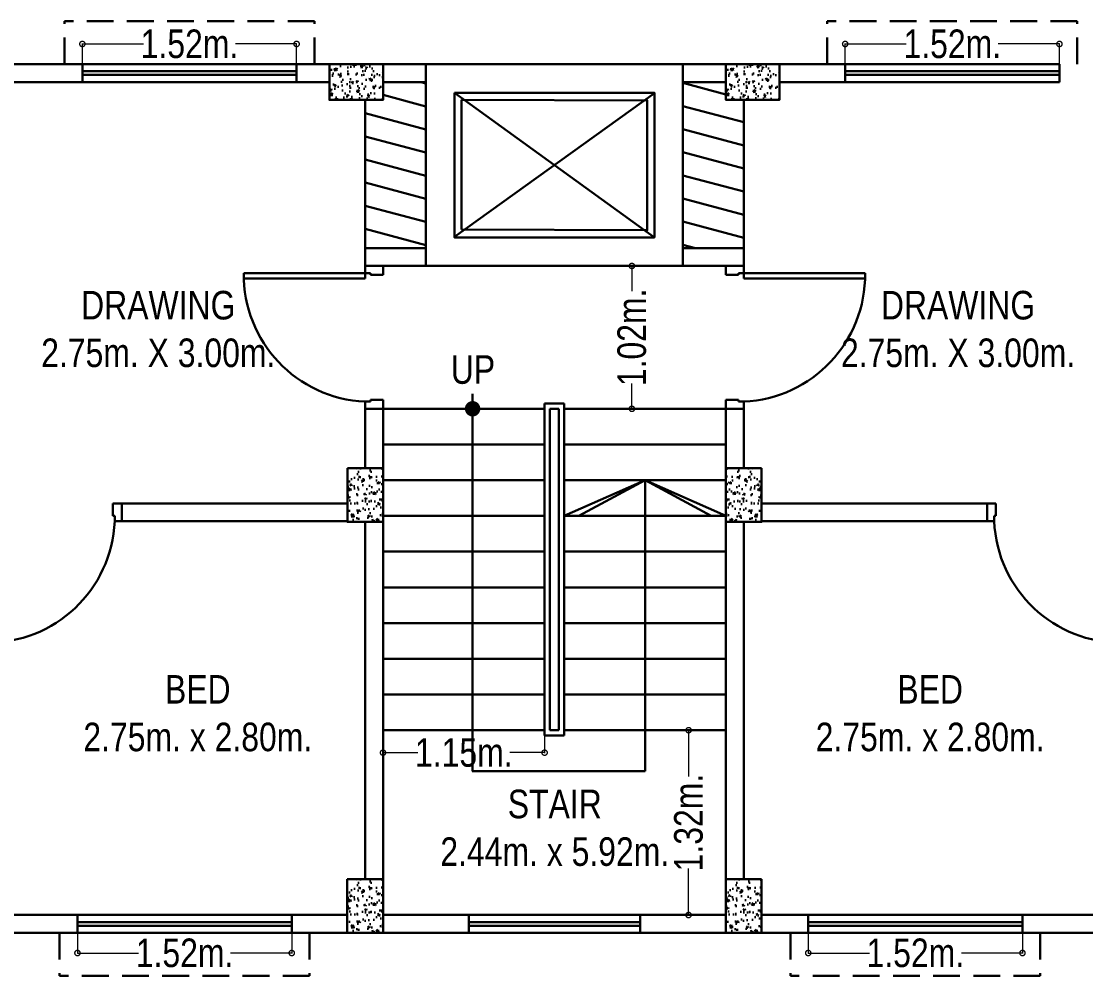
# Model space of a CAD drawing. Header units: inches. Extents: x -3410734 to 406749, y -209950 to -6742.
# Drawn here: x -3407561.7 to -3407263.6, y -79763.7 to -79496.5 of the extents above; entities that cross this region are included whole.
import ezdxf

# ---------------------------------------------------------------- set-up
doc = ezdxf.new("R2010")
doc.units = ezdxf.units.IN
doc.header["$LTSCALE"] = 30
doc.header["$MEASUREMENT"] = 0
doc.header["$PDMODE"] = 3
doc.linetypes.add('HIDDEN', pattern=[0.375, 0.25, -0.125])
doc.layers.get('Defpoints').update_dxf_attribs({"lineweight": 30})
for name, color, linetype, lineweight in [('A-GLASS', 140, 'Continuous', 30), ('CAR', 190, 'Continuous', 30), ('column', 1, 'Continuous', 30), ('DIM', 136, 'Continuous', 30), ('DOOR', 30, 'Continuous', 30), ('hash', 251, 'Continuous', 30), ('LINE', 243, 'Continuous', 30), ('railing', 220, 'HIDDEN', 30), ('stair', 230, 'Continuous', 30), ('TEXT', 7, 'Continuous', 30), ('WALL', 7, 'Continuous', 30), ('WINDOW', 5, 'Continuous', 30)]:
    doc.layers.add(name, color=color, linetype=linetype, lineweight=lineweight)
doc.styles.add('style H', font='arial.ttf', dxfattribs={"width": 0.8, "height": 8})
doc.styles.add('styleM', font='arial.ttf', dxfattribs={"width": 0.8, "height": 8})
doc.styles.add('styleSH', font='arial.ttf', dxfattribs={"width": 0.8})
doc.dimstyles.new('Copy(3) of DIT-3', dxfattribs={"dimtxt": 8, "dimasz": 3, "dimexe": 0.18, "dimexo": 0.0625, "dimgap": 0.09, "dimtad": 0, "dimtoh": 1, "dimlfac": 0.0254, "dimzin": 0, "dimdsep": 46, "dimtxsty": 'style H', "dimblk": 'DOTSMALL', "dimcen": 3, "dimclrd": 36, "dimclre": 32, "dimclrt": 26, "dimadec": 0, "dimazin": 0, "dimtfac": 1, "dimtix": 1, "dimtofl": 0, "dimtmove": 0, "dimatfit": 3, "dimldrblk": 'DOTSMALL', "dimfxl": 0.18, "dimtolj": 1, "dimtzin": 0, "dimlwd": 15, "dimlwe": 15, "dimarcsym": 0})
doc.dimstyles.new('Copy(4) of DIT-3', dxfattribs={"dimtxt": 8, "dimasz": 3, "dimexe": 0.18, "dimexo": 0.0625, "dimgap": 0.09, "dimtad": 0, "dimtoh": 1, "dimlfac": 0.0254, "dimzin": 0, "dimdsep": 46, "dimtxsty": 'style H', "dimblk": 'DOTSMALL', "dimcen": 3, "dimclrd": 36, "dimclre": 32, "dimclrt": 26, "dimadec": 0, "dimazin": 0, "dimtfac": 1, "dimtix": 1, "dimtofl": 0, "dimtmove": 0, "dimatfit": 3, "dimldrblk": 'DOTSMALL', "dimfxl": 1, "dimtolj": 1, "dimtzin": 0, "dimlwd": 15, "dimlwe": 15, "dimarcsym": 0})
doc.dimstyles.new('DIT-3', dxfattribs={"dimtxt": 8, "dimasz": 3, "dimexe": 0.18, "dimexo": 0.0625, "dimgap": 0.09, "dimtad": 0, "dimtoh": 1, "dimlfac": 0.0254, "dimzin": 0, "dimdsep": 46, "dimtxsty": 'style H', "dimblk": 'DOTSMALL', "dimcen": 3, "dimclrd": 36, "dimclre": 32, "dimclrt": 26, "dimadec": 0, "dimazin": 0, "dimtfac": 1, "dimtix": 1, "dimtofl": 0, "dimtmove": 0, "dimatfit": 3, "dimldrblk": 'DOTSMALL', "dimfxl": 1, "dimtolj": 1, "dimtzin": 0, "dimlwd": 15, "dimlwe": 15, "dimarcsym": 0})

# ---------------------------------------------------------------- blocks, each defined once
blk = doc.blocks.new('_DotSmall')
at = {"layer": 'DIM', "color": 0, "const_width": 0.5}
blk.add_lwpolyline([(-0.0625, 0, 1), (0.0625, 0, 1)], format="xyb", close=True, dxfattribs=at)
blk = doc.blocks.new('*D103')
at = {"layer": 'Defpoints', "color": 0, "transparency": 16777216}
for p in [(-3407460.41, -79695), (-3407415.16, -79696.5), (-3407460.41, -79701.29)]:
    blk.add_point(p, dxfattribs=at)
at = {"layer": 'WALL', "color": 32, "lineweight": 15, "transparency": 16777216}
for p, q in [((-3407460.41, -79695.06), (-3407460.41, -79701.47)), ((-3407415.16, -79696.56), (-3407415.16, -79701.47))]:
    blk.add_line(p, q, dxfattribs=at)
at = {"layer": 'WALL', "color": 36, "lineweight": 15, "transparency": 16777216}
for p, q in [((-3407460.41, -79701.29), (-3407450.66, -79701.29)), ((-3407415.16, -79701.29), (-3407424.9, -79701.29))]:
    blk.add_line(p, q, dxfattribs=at)
at = {"layer": 'WALL', "color": 36, "lineweight": 15, "transparency": 16777216, "xscale": 3, "yscale": 3, "zscale": 3, "rotation": 180}
blk.add_blockref('_DotSmall', (-3407460.41, -79701.29), dxfattribs=at)
at = {"layer": 'WALL', "color": 36, "lineweight": 15, "transparency": 16777216, "xscale": 3, "yscale": 3, "zscale": 3}
blk.add_blockref('_DotSmall', (-3407415.16, -79701.29), dxfattribs=at)
at = {"layer": 'WALL', "color": 26, "transparency": 16777216, "insert": (-3407437.78, -79701.29), "char_height": 8, "attachment_point": 5, "style": 'style H'}
blk.add_mtext('\\A1;1.15m.', dxfattribs=at)
blk = doc.blocks.new('*D12')
at = {"layer": 'Defpoints', "color": 0, "transparency": 16777216}
for p in [(-3407374.84, -79695), (-3407364.41, -79695), (-3407368.65, -79746.75)]:
    blk.add_point(p, dxfattribs=at)
at = {"layer": 'WALL', "color": 32, "lineweight": 15, "transparency": 16777216}
for p, q in [((-3407364.47, -79695), (-3407375.02, -79695)), ((-3407368.71, -79746.75), (-3407375.02, -79746.75))]:
    blk.add_line(p, q, dxfattribs=at)
at = {"layer": 'WALL', "color": 36, "lineweight": 15, "transparency": 16777216}
for p, q in [((-3407374.84, -79695), (-3407374.84, -79707.99)), ((-3407374.84, -79746.75), (-3407374.84, -79733.75))]:
    blk.add_line(p, q, dxfattribs=at)
at = {"layer": 'WALL', "color": 36, "lineweight": 15, "transparency": 16777216, "xscale": 3, "yscale": 3, "zscale": 3}
for p, rotation in [((-3407374.84, -79695), 90), ((-3407374.84, -79746.75), 270)]:
    blk.add_blockref('_DotSmall', p, dxfattribs=dict(at, rotation=rotation))
at = {"layer": 'WALL', "color": 26, "transparency": 16777216, "insert": (-3407374.84, -79720.87), "char_height": 8, "attachment_point": 5, "rotation": 90, "style": 'style H'}
blk.add_mtext('\\A1;1.32m.', dxfattribs=at)
blk = doc.blocks.new('d40')
at = {"layer": 'DOOR'}
for p, q in [((-4869.05, 6684.72), (-4874.05, 6684.72)), ((-4874.05, 6684.72), (-4874.05, 6682.22)), ((-4869.05, 6684.72), (-4869.05, 6682.72)), ((-4870.55, 6682.22), (-4874.05, 6682.22)), ((-4869.05, 6682.72), (-4870.55, 6682.72)), ((-4870.55, 6682.72), (-4870.55, 6682.22)), ((-4869.05, 6648.22), (-4835.07, 6648.22)), ((-4869.05, 6646.72), (-4869.05, 6648.22)), ((-4874.05, 6644.72), (-4874.05, 6647.22)), ((-4870.55, 6647.22), (-4874.05, 6647.22)), ((-4869.05, 6644.72), (-4874.05, 6644.72)), ((-4870.55, 6646.72), (-4870.55, 6647.22)), ((-4869.05, 6646.72), (-4870.55, 6646.72)), ((-4869.05, 6646.72), (-4835.06, 6646.72)), ((-4869.05, 6644.72), (-4869.05, 6646.72))]:
    blk.add_line(p, q, dxfattribs=at)
blk.add_arc((-4870.61, 6647.19), 35.56, 359.2366, 87.4843, dxfattribs=at)
at = {"layer": 'WALL'}
blk.add_line((-4869.05, 6684.72), (-4874.05, 6684.72), dxfattribs=at)
blk = doc.blocks.new('*D86')
at = {"layer": 'Defpoints', "color": 0, "transparency": 16777216}
for p in [(-3407544.61, -79502.85), (-3407544.61, -79508.5), (-3407484.61, -79508.5)]:
    blk.add_point(p, dxfattribs=at)
at = {"layer": 'WALL', "color": 32, "lineweight": 15, "transparency": 16777216}
for p, q in [((-3407544.61, -79508.43), (-3407544.61, -79502.67)), ((-3407484.61, -79508.43), (-3407484.61, -79502.67))]:
    blk.add_line(p, q, dxfattribs=at)
at = {"layer": 'WALL', "color": 36, "lineweight": 15, "transparency": 16777216}
for p, q in [((-3407544.61, -79502.85), (-3407527.49, -79502.85)), ((-3407484.61, -79502.85), (-3407501.73, -79502.85))]:
    blk.add_line(p, q, dxfattribs=at)
at = {"layer": 'WALL', "color": 36, "lineweight": 15, "transparency": 16777216, "xscale": 3, "yscale": 3, "zscale": 3, "rotation": 180}
blk.add_blockref('_DotSmall', (-3407544.61, -79502.85), dxfattribs=at)
at = {"layer": 'WALL', "color": 36, "lineweight": 15, "transparency": 16777216, "xscale": 3, "yscale": 3, "zscale": 3}
blk.add_blockref('_DotSmall', (-3407484.61, -79502.85), dxfattribs=at)
at = {"layer": 'WALL', "color": 26, "transparency": 16777216, "insert": (-3407514.61, -79502.85), "char_height": 8, "attachment_point": 5, "style": 'style H'}
blk.add_mtext('\\A1;1.52m.', dxfattribs=at)
blk = doc.blocks.new('*D87')
at = {"layer": 'Defpoints', "color": 0, "transparency": 16777216}
for p in [(-3407330.99, -79502.85), (-3407330.99, -79508.5), (-3407270.99, -79508.5)]:
    blk.add_point(p, dxfattribs=at)
at = {"layer": 'WALL', "color": 32, "lineweight": 15, "transparency": 16777216}
for p, q in [((-3407330.99, -79508.43), (-3407330.99, -79502.67)), ((-3407270.99, -79508.43), (-3407270.99, -79502.67))]:
    blk.add_line(p, q, dxfattribs=at)
at = {"layer": 'WALL', "color": 36, "lineweight": 15, "transparency": 16777216}
for p, q in [((-3407330.99, -79502.85), (-3407313.87, -79502.85)), ((-3407270.99, -79502.85), (-3407288.11, -79502.85))]:
    blk.add_line(p, q, dxfattribs=at)
at = {"layer": 'WALL', "color": 36, "lineweight": 15, "transparency": 16777216, "xscale": 3, "yscale": 3, "zscale": 3, "rotation": 180}
blk.add_blockref('_DotSmall', (-3407330.99, -79502.85), dxfattribs=at)
at = {"layer": 'WALL', "color": 36, "lineweight": 15, "transparency": 16777216, "xscale": 3, "yscale": 3, "zscale": 3}
blk.add_blockref('_DotSmall', (-3407270.99, -79502.85), dxfattribs=at)
at = {"layer": 'WALL', "color": 26, "transparency": 16777216, "insert": (-3407300.99, -79502.85), "char_height": 8, "attachment_point": 5, "style": 'style H'}
blk.add_mtext('\\A1;1.52m.', dxfattribs=at)
blk = doc.blocks.new('*D90')
at = {"layer": 'Defpoints', "color": 0, "transparency": 16777216}
for p in [(-3407341.34, -79751.75), (-3407281.34, -79751.75), (-3407341.34, -79757.39)]:
    blk.add_point(p, dxfattribs=at)
at = {"layer": 'WALL', "color": 32, "lineweight": 15, "transparency": 16777216}
for p, q in [((-3407341.34, -79751.81), (-3407341.34, -79757.57)), ((-3407281.34, -79751.81), (-3407281.34, -79757.57))]:
    blk.add_line(p, q, dxfattribs=at)
at = {"layer": 'WALL', "color": 36, "lineweight": 15, "transparency": 16777216}
for p, q in [((-3407341.34, -79757.39), (-3407324.22, -79757.39)), ((-3407281.34, -79757.39), (-3407298.46, -79757.39))]:
    blk.add_line(p, q, dxfattribs=at)
at = {"layer": 'WALL', "color": 36, "lineweight": 15, "transparency": 16777216, "xscale": 3, "yscale": 3, "zscale": 3, "rotation": 180}
blk.add_blockref('_DotSmall', (-3407341.34, -79757.39), dxfattribs=at)
at = {"layer": 'WALL', "color": 36, "lineweight": 15, "transparency": 16777216, "xscale": 3, "yscale": 3, "zscale": 3}
blk.add_blockref('_DotSmall', (-3407281.34, -79757.39), dxfattribs=at)
at = {"layer": 'WALL', "color": 26, "transparency": 16777216, "insert": (-3407311.34, -79757.39), "char_height": 8, "attachment_point": 5, "style": 'style H'}
blk.add_mtext('\\A1;1.52m.', dxfattribs=at)
blk = doc.blocks.new('*D91')
at = {"layer": 'Defpoints', "color": 0, "transparency": 16777216}
for p in [(-3407545.98, -79751.75), (-3407485.98, -79751.75), (-3407545.98, -79757.39)]:
    blk.add_point(p, dxfattribs=at)
at = {"layer": 'WALL', "color": 32, "lineweight": 15, "transparency": 16777216}
for p, q in [((-3407545.98, -79751.81), (-3407545.98, -79757.57)), ((-3407485.98, -79751.81), (-3407485.98, -79757.57))]:
    blk.add_line(p, q, dxfattribs=at)
at = {"layer": 'WALL', "color": 36, "lineweight": 15, "transparency": 16777216}
for p, q in [((-3407545.98, -79757.39), (-3407528.86, -79757.39)), ((-3407485.98, -79757.39), (-3407503.1, -79757.39))]:
    blk.add_line(p, q, dxfattribs=at)
at = {"layer": 'WALL', "color": 36, "lineweight": 15, "transparency": 16777216, "xscale": 3, "yscale": 3, "zscale": 3, "rotation": 180}
blk.add_blockref('_DotSmall', (-3407545.98, -79757.39), dxfattribs=at)
at = {"layer": 'WALL', "color": 36, "lineweight": 15, "transparency": 16777216, "xscale": 3, "yscale": 3, "zscale": 3}
blk.add_blockref('_DotSmall', (-3407485.98, -79757.39), dxfattribs=at)
at = {"layer": 'WALL', "color": 26, "transparency": 16777216, "insert": (-3407515.98, -79757.39), "char_height": 8, "attachment_point": 5, "style": 'style H'}
blk.add_mtext('\\A1;1.52m.', dxfattribs=at)
blk = doc.blocks.new('*D102')
at = {"layer": 'CAR', "color": 32, "lineweight": 15, "transparency": 16777216}
for p, q in [((-3407387.44, -79565), (-3407390.9, -79565)), ((-3407364.47, -79605), (-3407390.9, -79605))]:
    blk.add_line(p, q, dxfattribs=at)
at = {"layer": 'CAR', "color": 36, "lineweight": 15, "transparency": 16777216}
for p, q in [((-3407390.72, -79565), (-3407390.72, -79572.11)), ((-3407390.72, -79605), (-3407390.72, -79597.88))]:
    blk.add_line(p, q, dxfattribs=at)
at = {"layer": 'Defpoints', "color": 0, "transparency": 16777216}
for p in [(-3407387.38, -79565), (-3407390.72, -79605), (-3407364.41, -79605)]:
    blk.add_point(p, dxfattribs=at)
at = {"layer": 'CAR', "color": 36, "lineweight": 15, "transparency": 16777216, "xscale": 3, "yscale": 3, "zscale": 3}
for p, rotation in [((-3407390.72, -79565), 90), ((-3407390.72, -79605), 270)]:
    blk.add_blockref('_DotSmall', p, dxfattribs=dict(at, rotation=rotation))
at = {"layer": 'CAR', "color": 26, "transparency": 16777216, "insert": (-3407390.72, -79585), "char_height": 8, "attachment_point": 5, "rotation": 90, "style": 'style H'}
blk.add_mtext('\\A1;1.02m.', dxfattribs=at)

msp = doc.modelspace()

# ---------------------------------------------------------------- hatches: boundary and pattern name
at = {"layer": 'CAR'}
h = msp.add_hatch(dxfattribs=at)
h.set_pattern_fill('ANSI31', color=256, scale=50, angle=120, style=0)
h.set_pattern_definition([(165, (-3577050.7275, -48634.1126), (-1.61761903, -6.03703641), [])])
h.paths.add_polyline_path([(-3407359.407, -79518.495), (-3407364.405, -79518.495), (-3407364.405, -79513.495), (-3407376.407, -79513.495), (-3407376.407, -79559.995), (-3407359.407, -79559.995)])
h.paths.add_polyline_path([(-3407448.407, -79513.495), (-3407460.405, -79513.495), (-3407460.405, -79518.495), (-3407465.407, -79518.495), (-3407465.407, -79559.995), (-3407448.407, -79559.995)])
at = {"layer": 'hash'}
h = msp.add_hatch(dxfattribs=at)
h.set_pattern_fill('AR-CONC', color=256, scale=0.65, angle=270, style=0)
h.set_pattern_definition([(320, (-3559064.1406, -2724.785), (-0.40788888, -4.66219119), [0.4875, -5.3625]), (265, (-3559064.1406, -2724.785), (4.88924887, 0.90188367), [0.39, -4.29]), (10.4514, (-3559064.1746, -2725.1735), (4.48135702, -3.76031098), [0.41431123, -4.55742373]), (316.1842, (-3559062.8406, -2724.785), (-1.0758736, -6.93706682), [0.73125, -8.04375]), (6.6356, (-3559062.93, -2725.363), (6.33176616, -6.07530759), [0.62146687, -6.8361345]), (261.1842, (-3559062.8406, -2724.785), (6.3317709, -6.07530264), [0.585, -6.435]), (291, (-3559063.1656, -2725.435), (-2.61702279, -3.87989584), [0.4875, -5.3625]), (236, (-3559063.1656, -2725.435), (4.71347529, -1.58154966), [0.39, -4.29]), (341.4514, (-3559063.3837, -2725.7583), (2.09644823, -5.46144709), [0.41431123, -4.55742373]), (307.5, (-3559064.1406, -2724.785), (2.16381005, -0.07903906), [0, -4.238, 0, -4.355, 0, -4.30625]), (277.5, (-3559064.1406, -2724.785), (2.563676127, -1.709951993), [0, -2.483, 0, -4.1405, 0, -1.64125]), (237.5, (-3559064.1406, -2723.3355), (-0.146606666, -3.469845835), [0, -1.625, 0, -5.07, 0, -6.7275]), (227.5, (-3559064.1406, -2722.6855), (0.650682385, -3.7907101), [0, -2.1125, 0, -3.367, 0, -4.7775])])
h.paths.add_polyline_path([(-3407460.405, -79518.495), (-3407460.405, -79508.495), (-3407475.405, -79508.495), (-3407475.405, -79518.495)])
h = msp.add_hatch(dxfattribs=at)
h.set_pattern_fill('AR-CONC', color=256, scale=0.65, angle=270, style=0)
h.set_pattern_definition([(320, (-3558953.1406, -2724.785), (-0.40788888, -4.66219119), [0.4875, -5.3625]), (265, (-3558953.1406, -2724.785), (4.88924887, 0.90188367), [0.39, -4.29]), (10.4514, (-3558953.1746, -2725.1735), (4.48135702, -3.76031098), [0.41431123, -4.55742373]), (316.1842, (-3558951.8406, -2724.785), (-1.0758736, -6.93706682), [0.73125, -8.04375]), (6.6356, (-3558951.93, -2725.363), (6.33176616, -6.07530759), [0.62146687, -6.8361345]), (261.1842, (-3558951.8406, -2724.785), (6.3317709, -6.07530264), [0.585, -6.435]), (291, (-3558952.1656, -2725.435), (-2.61702279, -3.87989584), [0.4875, -5.3625]), (236, (-3558952.1656, -2725.435), (4.71347529, -1.58154966), [0.39, -4.29]), (341.4514, (-3558952.3837, -2725.7583), (2.09644823, -5.46144709), [0.41431123, -4.55742373]), (307.5, (-3558953.1406, -2724.785), (2.16381005, -0.07903906), [0, -4.238, 0, -4.355, 0, -4.30625]), (277.5, (-3558953.1406, -2724.785), (2.563676127, -1.709951993), [0, -2.483, 0, -4.1405, 0, -1.64125]), (237.5, (-3558953.1406, -2723.3355), (-0.146606666, -3.469845835), [0, -1.625, 0, -5.07, 0, -6.7275]), (227.5, (-3558953.1406, -2722.6855), (0.650682385, -3.7907101), [0, -2.1125, 0, -3.367, 0, -4.7775])])
h.paths.add_polyline_path([(-3407349.405, -79518.495), (-3407349.405, -79508.495), (-3407364.405, -79508.495), (-3407364.405, -79518.495)])
h = msp.add_hatch(dxfattribs=at)
h.set_pattern_fill('AR-CONC', color=256, scale=0.65, angle=360, style=0)
h.set_pattern_definition([(50, (-3484254.115, -231225.3947), (4.66219119, -0.40788888), [0.4875, -5.3625]), (355, (-3484254.115, -231225.3947), (-0.90188367, 4.88924887), [0.39, -4.29]), (100.4514, (-3484253.7266, -231225.4287), (3.76031098, 4.48135702), [0.41431123, -4.55742373]), (46.1842, (-3484254.115, -231224.0947), (6.93706682, -1.0758736), [0.73125, -8.04375]), (96.6356, (-3484253.537, -231224.1844), (6.07530759, 6.33176616), [0.62146687, -6.8361345]), (351.1842, (-3484254.115, -231224.095), (6.07530264, 6.3317709), [0.585, -6.435]), (21, (-3484253.465, -231224.4197), (3.87989584, -2.61702279), [0.4875, -5.3625]), (326, (-3484253.465, -231224.4197), (1.58154966, 4.71347529), [0.39, -4.29]), (71.4514, (-3484253.142, -231224.638), (5.46144709, 2.09644823), [0.41431124, -4.55742373]), (37.5, (-3484254.1151, -231225.3947), (0.07903906, 2.16381005), [0, -4.238, 0, -4.355, 0, -4.30625]), (7.5, (-3484254.1151, -231225.3947), (1.709951993, 2.563676127), [0, -2.483, 0, -4.1405, 0, -1.64125]), (327.5, (-3484255.5646, -231225.3947), (3.469845835, -0.146606666), [0, -1.625, 0, -5.07, 0, -6.7275]), (317.5, (-3484256.2146, -231225.3947), (3.7907101, 0.650682385), [0, -2.1125, 0, -3.367, 0, -4.7775])])
h.paths.add_polyline_path([(-3407460.405, -79621.659), (-3407470.405, -79621.659), (-3407470.405, -79636.659), (-3407460.405, -79636.659)])
h = msp.add_hatch(dxfattribs=at)
h.set_pattern_fill('AR-CONC', color=256, scale=0.65, angle=360, style=0)
h.set_pattern_definition([(130, (-3330570.695, -231225.3947), (-4.66219119, -0.40788888), [0.4875, -5.3625]), (185, (-3330570.695, -231225.3947), (0.90188367, 4.88924887), [0.39, -4.29]), (79.5486, (-3330571.0837, -231225.4287), (-3.76031098, 4.48135702), [0.41431123, -4.55742373]), (133.8158, (-3330570.695, -231224.0947), (-6.93706682, -1.0758736), [0.73125, -8.04375]), (83.3644, (-3330571.273, -231224.1844), (-6.07530759, 6.33176616), [0.62146687, -6.8361345]), (188.8158, (-3330570.695, -231224.095), (-6.07530264, 6.3317709), [0.585, -6.435]), (159, (-3330571.345, -231224.4197), (-3.87989584, -2.61702279), [0.4875, -5.3625]), (214, (-3330571.345, -231224.4197), (-1.58154966, 4.71347529), [0.39, -4.29]), (108.5486, (-3330571.6685, -231224.638), (-5.46144709, 2.09644823), [0.41431123, -4.55742373]), (142.5, (-3330570.6952, -231225.3947), (-0.07903906, 2.16381005), [0, -4.238, 0, -4.355, 0, -4.30625]), (172.5, (-3330570.6952, -231225.3947), (-1.709951993, 2.563676127), [0, -2.483, 0, -4.1405, 0, -1.64125]), (212.5, (-3330569.2457, -231225.3947), (-3.469845835, -0.146606666), [0, -1.625, 0, -5.07, 0, -6.7275]), (222.5, (-3330568.5957, -231225.3947), (-3.7907101, 0.650682385), [0, -2.1125, 0, -3.367, 0, -4.7775])])
h.paths.add_polyline_path([(-3407364.405, -79621.659), (-3407354.405, -79621.659), (-3407354.405, -79636.659), (-3407364.405, -79636.659)])
h = msp.add_hatch(dxfattribs=at)
h.set_pattern_fill('AR-CONC', color=256, scale=0.65, angle=360, style=0)
h.set_pattern_definition([(50, (-3484254.1175, -231340.4805), (4.66219119, -0.40788888), [0.4875, -5.3625]), (355, (-3484254.1175, -231340.4805), (-0.90188367, 4.88924887), [0.39, -4.29]), (100.4514, (-3484253.729, -231340.5145), (3.76031098, 4.48135702), [0.41431123, -4.55742373]), (46.1842, (-3484254.1175, -231339.1805), (6.93706682, -1.0758736), [0.73125, -8.04375]), (96.6356, (-3484253.5394, -231339.27), (6.07530759, 6.33176616), [0.62146687, -6.8361345]), (351.1842, (-3484254.1175, -231339.1805), (6.07530264, 6.3317709), [0.585, -6.435]), (21, (-3484253.4675, -231339.5055), (3.87989584, -2.61702279), [0.4875, -5.3625]), (326, (-3484253.4675, -231339.5055), (1.58154966, 4.71347529), [0.39, -4.29]), (71.4514, (-3484253.144, -231339.7236), (5.46144709, 2.09644823), [0.41431124, -4.55742373]), (37.5, (-3484254.1175, -231340.4805), (0.07903906, 2.16381005), [0, -4.238, 0, -4.355, 0, -4.30625]), (7.5, (-3484254.1175, -231340.4805), (1.709951993, 2.563676127), [0, -2.483, 0, -4.1405, 0, -1.64125]), (327.5, (-3484255.567, -231340.4805), (3.469845835, -0.146606666), [0, -1.625, 0, -5.07, 0, -6.7275]), (317.5, (-3484256.217, -231340.4805), (3.7907101, 0.650682385), [0, -2.1125, 0, -3.367, 0, -4.7775])])
h.paths.add_polyline_path([(-3407460.407, -79736.745), (-3407470.407, -79736.745), (-3407470.407, -79751.745), (-3407460.407, -79751.745)])
h = msp.add_hatch(dxfattribs=at)
h.set_pattern_fill('AR-CONC', color=256, scale=0.65, angle=360, style=0)
h.set_pattern_definition([(50, (-3484148.1175, -231340.4805), (4.66219119, -0.40788888), [0.4875, -5.3625]), (355, (-3484148.1175, -231340.4805), (-0.90188367, 4.88924887), [0.39, -4.29]), (100.4514, (-3484147.729, -231340.5145), (3.76031098, 4.48135702), [0.41431123, -4.55742373]), (46.1842, (-3484148.1175, -231339.1805), (6.93706682, -1.0758736), [0.73125, -8.04375]), (96.6356, (-3484147.5394, -231339.27), (6.07530759, 6.33176616), [0.62146687, -6.8361345]), (351.1842, (-3484148.1175, -231339.1805), (6.07530264, 6.3317709), [0.585, -6.435]), (21, (-3484147.4675, -231339.5055), (3.87989584, -2.61702279), [0.4875, -5.3625]), (326, (-3484147.4675, -231339.5055), (1.58154966, 4.71347529), [0.39, -4.29]), (71.4514, (-3484147.144, -231339.7236), (5.46144709, 2.09644823), [0.41431124, -4.55742373]), (37.5, (-3484148.1175, -231340.4805), (0.07903906, 2.16381005), [0, -4.238, 0, -4.355, 0, -4.30625]), (7.5, (-3484148.1175, -231340.4805), (1.709951993, 2.563676127), [0, -2.483, 0, -4.1405, 0, -1.64125]), (327.5, (-3484149.567, -231340.4805), (3.469845835, -0.146606666), [0, -1.625, 0, -5.07, 0, -6.7275]), (317.5, (-3484150.217, -231340.4805), (3.7907101, 0.650682385), [0, -2.1125, 0, -3.367, 0, -4.7775])])
h.paths.add_polyline_path([(-3407354.407, -79736.745), (-3407364.407, -79736.745), (-3407364.407, -79751.745), (-3407354.407, -79751.745)])

# ---------------------------------------------------------------- linework, layer by layer
at = {"layer": 'A-GLASS'}
for p, q in [((-3407388.407, -79748.745), (-3407436.407, -79748.745)), ((-3407388.407, -79749.745), (-3407436.407, -79749.745))]:
    msp.add_line(p, q, dxfattribs=at)
at = {"layer": 'CAR'}
for p, q in [((-3407448.407, -79508.495), (-3407460.405, -79508.495)), ((-3407376.407, -79508.495), (-3407364.405, -79508.495)), ((-3407465.407, -79559.995), (-3407465.407, -79518.495)), ((-3407359.407, -79559.995), (-3407359.407, -79518.495)), ((-3407448.407, -79559.995), (-3407465.407, -79559.995)), ((-3407465.407, -79559.995), (-3407465.407, -79564.995)), ((-3407376.407, -79559.995), (-3407359.407, -79559.995)), ((-3407448.407, -79564.995), (-3407465.407, -79564.995)), ((-3407376.407, -79564.995), (-3407359.407, -79564.995))]:
    msp.add_line(p, q, dxfattribs=at)
for points in [[(-3407448.407, -79508.495), (-3407376.407, -79508.495), (-3407376.407, -79564.995), (-3407448.407, -79564.995)], [(-3407440.407, -79516.495), (-3407384.407, -79516.495), (-3407384.407, -79556.995), (-3407440.407, -79556.995)]]:
    msp.add_lwpolyline(points, close=True, dxfattribs=at)
at = {"layer": 'column'}
for points in [[(-3407460.405, -79508.495), (-3407475.405, -79508.495), (-3407475.405, -79518.495), (-3407460.405, -79518.495), (-3407460.405, -79508.495)], [(-3407349.405, -79508.495), (-3407364.405, -79508.495), (-3407364.405, -79518.495), (-3407349.405, -79518.495), (-3407349.405, -79508.495)], [(-3407470.405, -79621.659), (-3407470.405, -79636.659), (-3407460.405, -79636.659), (-3407460.405, -79621.659), (-3407470.405, -79621.659)], [(-3407354.405, -79621.659), (-3407354.405, -79636.659), (-3407364.405, -79636.659), (-3407364.405, -79621.659), (-3407354.405, -79621.659)], [(-3407470.407, -79736.745), (-3407470.407, -79751.745), (-3407460.407, -79751.745), (-3407460.407, -79736.745), (-3407470.407, -79736.745)], [(-3407354.407, -79736.745), (-3407354.407, -79751.745), (-3407364.407, -79751.745), (-3407364.407, -79736.745), (-3407354.407, -79736.745)]]:
    msp.add_lwpolyline(points, dxfattribs=at)
at = {"layer": 'LINE', "linetype": 'HIDDEN'}
for p, q in [((-3407479.613, -79496.495), (-3407549.613, -79496.495)), ((-3407549.613, -79508.495), (-3407549.613, -79496.495)), ((-3407479.613, -79508.495), (-3407479.613, -79496.495)), ((-3407265.99, -79496.495), (-3407335.99, -79496.495)), ((-3407335.99, -79508.495), (-3407335.99, -79496.495)), ((-3407265.99, -79508.495), (-3407265.99, -79496.495)), ((-3407550.977, -79751.745), (-3407550.977, -79763.745)), ((-3407480.977, -79751.745), (-3407480.977, -79763.745)), ((-3407346.338, -79751.745), (-3407346.338, -79763.745)), ((-3407276.338, -79751.745), (-3407276.338, -79763.745)), ((-3407480.977, -79763.745), (-3407550.977, -79763.745)), ((-3407276.338, -79763.745), (-3407346.338, -79763.745))]:
    msp.add_line(p, q, dxfattribs=at)
at = {"layer": 'LINE'}
for p, q in [((-3407384.407, -79556.995), (-3407440.407, -79516.495)), ((-3407384.407, -79516.659), (-3407440.407, -79556.831)), ((-3407435.321, -79706.434), (-3407435.321, -79600.84)), ((-3407387.03, -79624.995), (-3407409.655, -79634.995)), ((-3407387.03, -79624.995), (-3407405.577, -79634.995)), ((-3407387.03, -79624.995), (-3407387.03, -79706.434)), ((-3407387.03, -79624.995), (-3407364.405, -79634.995)), ((-3407387.03, -79624.995), (-3407368.483, -79634.995)), ((-3407402.493, -79634.995), (-3407409.655, -79634.995)), ((-3407435.405, -79706.434), (-3407389.132, -79706.434)), ((-3407387.03, -79706.434), (-3407435.405, -79706.434))]:
    msp.add_line(p, q, dxfattribs=at)
msp.add_lwpolyline([(-3407438.407, -79554.831), (-3407386.407, -79554.995), (-3407386.407, -79518.659), (-3407438.407, -79518.495)], close=True, dxfattribs=at)
at = {"layer": 'railing', "linetype": 'ByBlock'}
for p, q in [((-3407415.155, -79603.495), (-3407415.155, -79696.495)), ((-3407415.155, -79604.995), (-3407415.155, -79694.995)), ((-3407413.655, -79604.995), (-3407413.655, -79694.995)), ((-3407411.155, -79604.995), (-3407411.155, -79694.995)), ((-3407409.655, -79603.495), (-3407409.655, -79696.495))]:
    msp.add_line(p, q, dxfattribs=at)
at = {"layer": 'railing'}
for p, q in [((-3407409.655, -79603.495), (-3407415.155, -79603.495)), ((-3407411.155, -79604.995), (-3407413.655, -79604.995)), ((-3407411.155, -79694.995), (-3407413.655, -79694.995)), ((-3407409.655, -79696.495), (-3407415.155, -79696.495))]:
    msp.add_line(p, q, dxfattribs=at)
at = {"layer": 'stair'}
for p, q in [((-3407415.155, -79604.995), (-3407460.405, -79604.995)), ((-3407364.405, -79604.995), (-3407409.655, -79604.995)), ((-3407415.155, -79614.995), (-3407460.405, -79614.995)), ((-3407409.655, -79614.995), (-3407364.405, -79614.995)), ((-3407415.155, -79624.995), (-3407460.405, -79624.995)), ((-3407409.655, -79624.995), (-3407364.405, -79624.995)), ((-3407415.155, -79634.995), (-3407460.405, -79634.995)), ((-3407409.655, -79634.995), (-3407364.405, -79634.995)), ((-3407415.155, -79644.995), (-3407460.405, -79644.995)), ((-3407409.655, -79644.995), (-3407364.405, -79644.995)), ((-3407415.155, -79654.995), (-3407460.405, -79654.995)), ((-3407409.655, -79654.995), (-3407364.405, -79654.995)), ((-3407415.155, -79664.995), (-3407460.405, -79664.995)), ((-3407409.655, -79664.995), (-3407364.405, -79664.995)), ((-3407415.155, -79674.995), (-3407460.405, -79674.995)), ((-3407409.655, -79674.995), (-3407364.405, -79674.995)), ((-3407415.155, -79684.995), (-3407460.405, -79684.995)), ((-3407409.655, -79684.995), (-3407364.405, -79684.995)), ((-3407415.155, -79694.995), (-3407460.405, -79694.995)), ((-3407409.655, -79694.995), (-3407364.405, -79694.995))]:
    msp.add_line(p, q, dxfattribs=at)
at = {"layer": 'WALL'}
for p, q in [((-3407568.546, -79508.495), (-3407460.405, -79508.495)), ((-3407544.613, -79513.495), (-3407544.613, -79508.495)), ((-3407484.613, -79508.495), (-3407544.613, -79508.495)), ((-3407484.613, -79513.495), (-3407484.613, -79508.495)), ((-3407364.405, -79508.495), (-3407330.99, -79508.495)), ((-3407330.99, -79513.495), (-3407330.99, -79508.495)), ((-3407270.99, -79508.495), (-3407330.99, -79508.495)), ((-3407270.99, -79513.495), (-3407270.99, -79508.495)), ((-3407475.405, -79513.495), (-3407568.546, -79513.495)), ((-3407544.613, -79513.495), (-3407484.613, -79513.495)), ((-3407448.407, -79513.495), (-3407460.405, -79513.495)), ((-3407364.405, -79513.495), (-3407376.407, -79513.495)), ((-3407330.99, -79513.495), (-3407349.405, -79513.495)), ((-3407330.99, -79513.495), (-3407270.99, -79513.495)), ((-3407533.546, -79631.495), (-3407470.405, -79631.495)), ((-3407533.546, -79636.495), (-3407533.546, -79631.495)), ((-3407291.269, -79631.495), (-3407354.405, -79631.495)), ((-3407291.269, -79636.495), (-3407291.269, -79631.495)), ((-3407533.546, -79636.495), (-3407470.405, -79636.495)), ((-3407291.269, -79636.495), (-3407354.405, -79636.495)), ((-3407573.546, -79746.745), (-3407470.407, -79746.745)), ((-3407545.977, -79746.745), (-3407545.977, -79751.745)), ((-3407545.977, -79746.745), (-3407485.977, -79746.745)), ((-3407485.977, -79746.745), (-3407485.977, -79751.745)), ((-3407460.407, -79746.745), (-3407364.407, -79746.745)), ((-3407364.407, -79746.745), (-3407460.407, -79746.745)), ((-3407364.407, -79746.745), (-3407460.407, -79746.745)), ((-3407436.407, -79746.745), (-3407436.407, -79751.745)), ((-3407388.407, -79746.745), (-3407388.407, -79751.745)), ((-3407354.407, -79746.745), (-3407256.269, -79746.745)), ((-3407341.338, -79746.745), (-3407341.338, -79751.745)), ((-3407341.338, -79746.745), (-3407281.338, -79746.745)), ((-3407281.338, -79746.745), (-3407281.338, -79751.745)), ((-3407573.546, -79751.745), (-3407470.407, -79751.745)), ((-3407485.977, -79751.745), (-3407545.977, -79751.745)), ((-3407460.407, -79751.745), (-3407364.407, -79751.745)), ((-3407460.407, -79751.745), (-3407364.407, -79751.745)), ((-3407364.407, -79751.745), (-3407460.407, -79751.745)), ((-3407354.407, -79751.745), (-3407256.269, -79751.745)), ((-3407281.338, -79751.745), (-3407341.338, -79751.745))]:
    msp.add_line(p, q, dxfattribs=at)
at = {"layer": 'WALL', "linetype": 'ByBlock'}
for p, q in [((-3407359.407, -79559.995), (-3407359.407, -79564.995)), ((-3407465.405, -79621.659), (-3407465.406, -79604.995)), ((-3407465.406, -79604.995), (-3407460.406, -79604.995)), ((-3407460.405, -79621.659), (-3407460.406, -79604.995)), ((-3407364.406, -79604.995), (-3407364.405, -79621.659)), ((-3407364.406, -79604.995), (-3407364.405, -79604.995)), ((-3407364.406, -79604.995), (-3407359.405, -79604.995)), ((-3407359.405, -79621.659), (-3407359.405, -79604.995)), ((-3407465.407, -79736.745), (-3407465.405, -79636.659)), ((-3407460.407, -79736.745), (-3407460.405, -79636.659)), ((-3407364.405, -79636.659), (-3407364.407, -79736.745)), ((-3407359.405, -79636.659), (-3407359.407, -79736.745)), ((-3407364.407, -79746.745), (-3407460.407, -79746.745)), ((-3407364.407, -79751.745), (-3407460.407, -79751.745))]:
    msp.add_line(p, q, dxfattribs=at)
at = {"layer": 'WALL', "const_width": 2.16}
msp.add_lwpolyline([(-3407434.241, -79604.995, -1), (-3407436.401, -79604.995, -1)], format="xyb", close=True, dxfattribs=at)
at = {"layer": 'WALL', "linetype": 'ByBlock'}
for points in [[(-3407460.407, -79746.745), (-3407364.407, -79746.745)], [(-3407460.407, -79751.745), (-3407364.407, -79751.745)]]:
    msp.add_lwpolyline(points, dxfattribs=at)
at = {"layer": 'WINDOW'}
for p, q in [((-3407484.613, -79510.495), (-3407544.613, -79510.495)), ((-3407270.99, -79510.495), (-3407330.99, -79510.495)), ((-3407544.613, -79511.495), (-3407484.613, -79511.495)), ((-3407330.99, -79511.495), (-3407270.99, -79511.495)), ((-3407545.977, -79748.745), (-3407485.977, -79748.745)), ((-3407341.338, -79748.745), (-3407281.338, -79748.745)), ((-3407485.977, -79749.745), (-3407545.977, -79749.745)), ((-3407281.338, -79749.745), (-3407341.338, -79749.745))]:
    msp.add_line(p, q, dxfattribs=at)

# ---------------------------------------------------------------- block references
at = {"layer": 'WALL'}
for p, rotation in [((-3412334.462, -72920.275), 180), ((-3414218.267, -84505.548), 270)]:
    msp.add_blockref('d40', p, dxfattribs=dict(at, rotation=rotation))
at = {"layer": 'WALL', "xscale": -1}
for p, rotation in [((-3402490.353, -72920.275), 180), ((-3400606.548, -84505.548), 90)]:
    msp.add_blockref('d40', p, dxfattribs=dict(at, rotation=rotation))

# ---------------------------------------------------------------- texts
at = {"layer": 'TEXT', "char_height": 8}
for s, insert, width, attachment_point, style in [('\\PDRAWING \\P2.75m. X 3.00m.', (-3407523.347, -79593.435), 107.50847, 8, 'styleM'), ('\\PDRAWING \\P2.75m. X 3.00m.', (-3407299.377, -79593.435), 107.50847, 8, 'styleM'), ('UP', (-3407435.223, -79590.001), 101.78789, 2, 'styleSH'), ('BED\\P2.75m. x 2.80m.', (-3407512.286, -79700.998), 105.00847, 8, 'styleM'), ('BED\\P2.75m. x 2.80m.', (-3407307.199, -79700.998), 105.00847, 8, 'styleM'), ('STAIR\\P2.44m. x 5.92m.', (-3407412.313, -79711.654), 101.78789, 2, 'styleSH')]:
    msp.add_mtext(s, dxfattribs=dict(at, insert=insert, width=width, attachment_point=attachment_point, style=style))

# ---------------------------------------------------------------- dimensions: what is measured, and where the dimension line sits
at = {"layer": 'CAR'}
dim = msp.add_linear_dim(base=(-3407390.719, -79604.995), p1=(-3407387.376, -79564.995), p2=(-3407364.405, -79604.995), angle=90, text='1.02m.', dimstyle='DIT-3', override={"dimpost": 'm.'}, dxfattribs=at)
dim.commit()
dim.dimension.update_dxf_attribs({"geometry": '*D102', "text_midpoint": (-3407390.719, -79584.995)})
at = {"layer": 'WALL'}
for base, p1, p2, picture, middle in [((-3407544.613, -79502.852), (-3407484.613, -79508.495), (-3407544.613, -79508.495), '*D86', (-3407514.613, -79502.852)), ((-3407330.99, -79502.852), (-3407270.99, -79508.495), (-3407330.99, -79508.495), '*D87', (-3407300.99, -79502.852)), ((-3407545.977, -79757.388), (-3407485.977, -79751.745), (-3407545.977, -79751.745), '*D91', (-3407515.977, -79757.388)), ((-3407341.338, -79757.388), (-3407281.338, -79751.745), (-3407341.338, -79751.745), '*D90', (-3407311.338, -79757.388))]:
    dim = msp.add_linear_dim(base=base, p1=p1, p2=p2, dimstyle='Copy(3) of DIT-3', override={"dimpost": 'm.', "dimfxl": 7}, dxfattribs=at)
    dim.commit()
    dim.dimension.update_dxf_attribs({"geometry": picture, "text_midpoint": middle})
for base, p1, p2, angle, text, picture, middle in [((-3407460.405, -79701.289), (-3407415.155, -79696.495), (-3407460.405, -79694.995), 180, '1.15m.', '*D103', (-3407437.78, -79701.289)), ((-3407374.844, -79694.995), (-3407368.652, -79746.745), (-3407364.407, -79694.995), 90, '1.32m.', '*D12', (-3407374.844, -79720.87))]:
    dim = msp.add_linear_dim(base=base, p1=p1, p2=p2, angle=angle, text=text, dimstyle='Copy(4) of DIT-3', override={"dimpost": 'm.', "dimfxl": 0.18}, dxfattribs=at)
    dim.commit()
    dim.dimension.update_dxf_attribs({"geometry": picture, "text_midpoint": middle})

doc.saveas('drawing.dxf')
